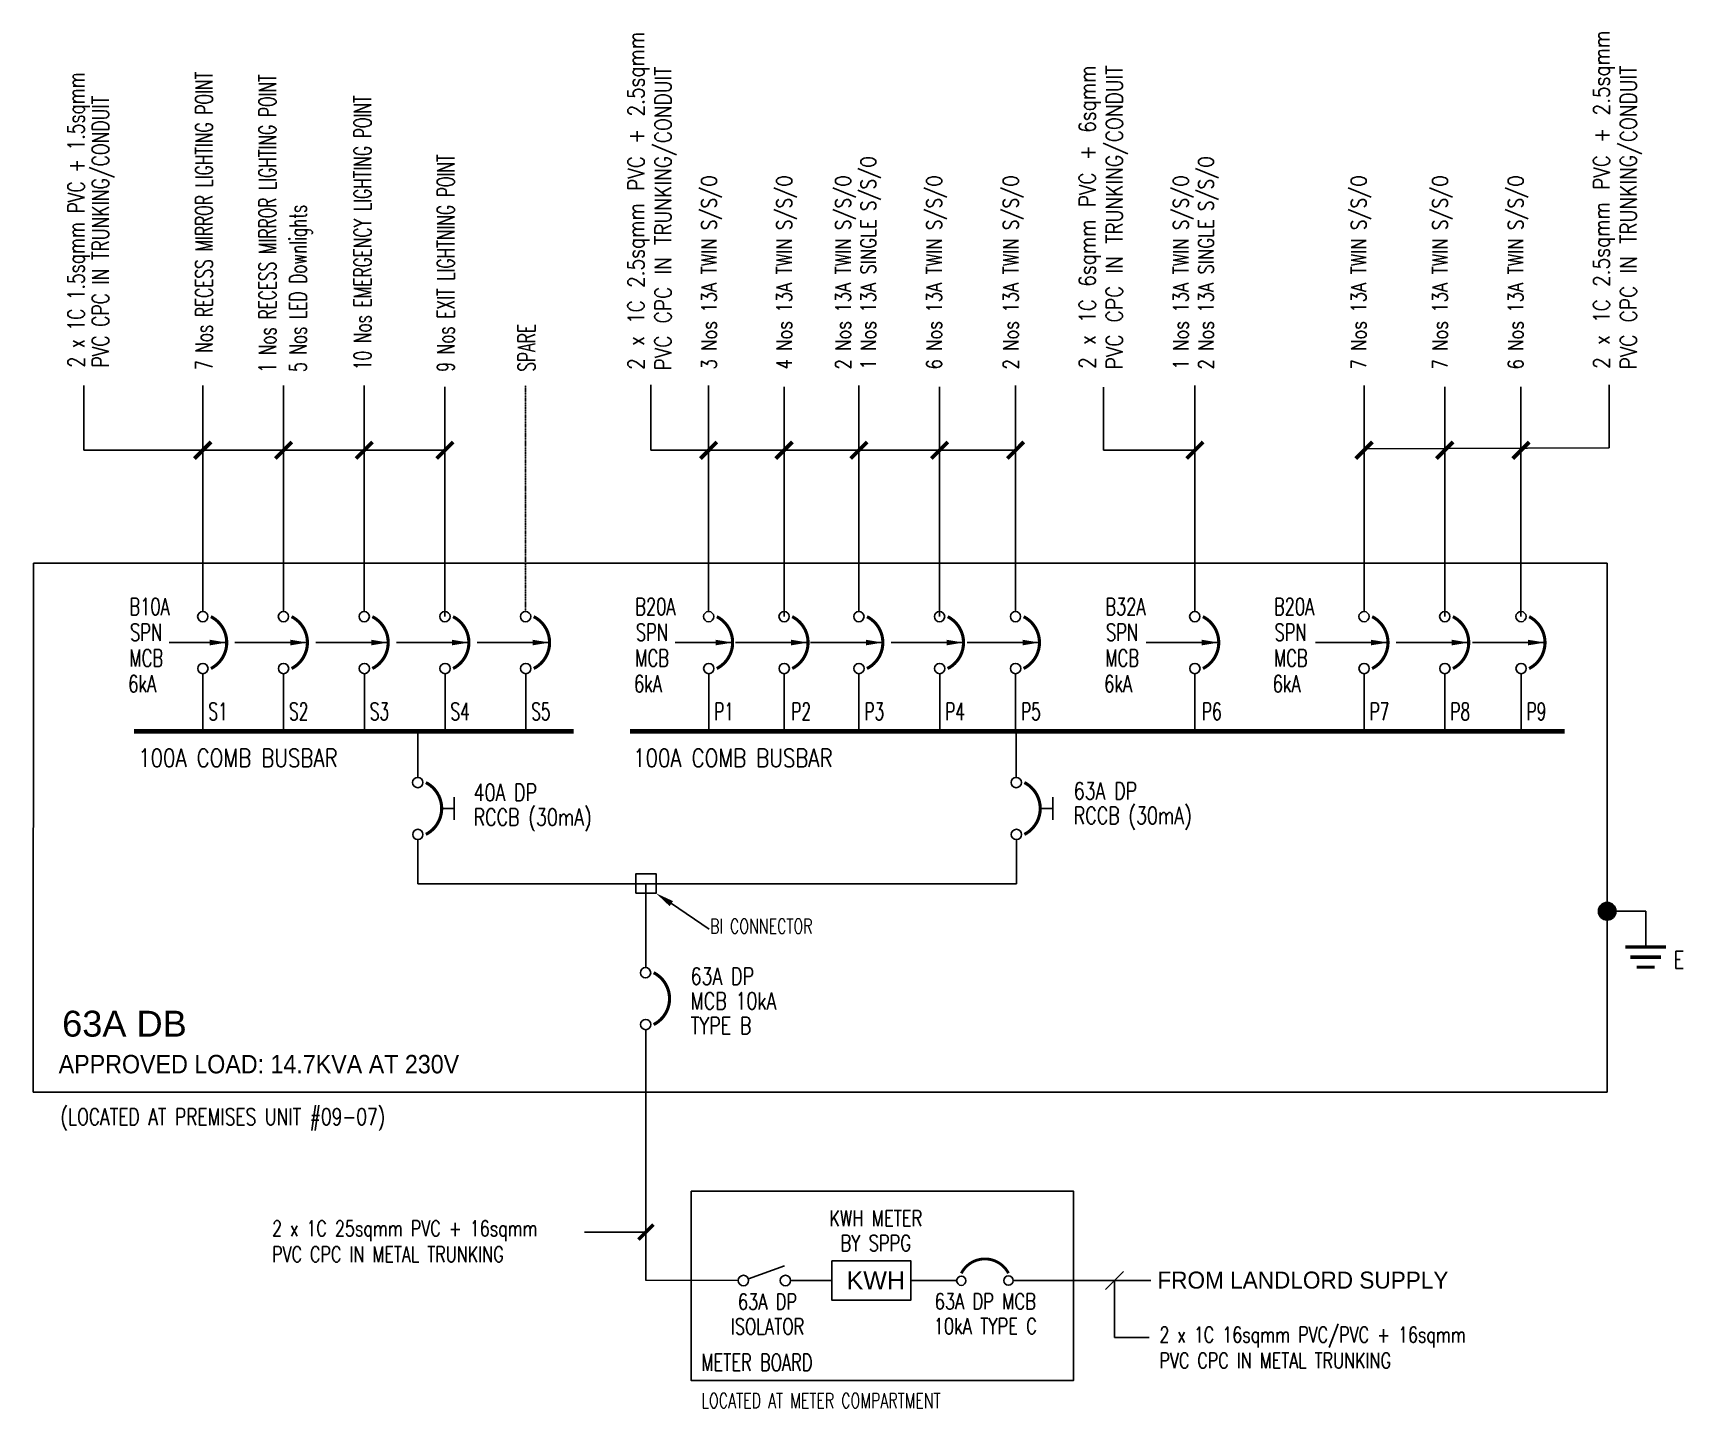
# Model space of a CAD drawing. Header units: millimetres. Extents: x 2110 to 24420, y 1278 to 19870.
import ezdxf
from ezdxf import colors
from ezdxf.entities.mleader import LeaderData, LeaderLine
from ezdxf.lldxf.tags import DXFTag
from ezdxf.math import Vec2, Vec3

# ---------------------------------------------------------------- set-up
doc = ezdxf.new("R2010")
doc.units = ezdxf.units.MM
doc.linetypes.add('HIDDEN', pattern=[0.375, 0.25, -0.125])
doc.layers.add('A-_COL----_E', color=7, linetype='Continuous', lineweight=9)
for name, color, linetype in [('E-SLD-DB-TXT', 3, 'Continuous'), ('E-SLD-FRAME', 8, 'Continuous'), ('E-SLD-LEGENDF', 2, 'Continuous'), ('E-SLD-T1', 2, 'Continuous'), ('PDF_SLD', 7, 'Continuous'), ('PDF_SLD-TXT', 7, 'Continuous'), ('SLD', 2, 'Continuous'), ('SLD-LINE', 7, 'Continuous'), ('SLD-TXT', 7, 'Continuous')]:
    doc.layers.add(name, color=color, linetype=linetype)
doc.styles.add('A', font='arial.ttf')
doc.styles.add('ARIAL', font='arial.ttf')
doc.styles.add('ROMANS', font='romans.shx', dxfattribs={"width": 0.8})
doc.styles.add('simplex', font='simplex.shx', dxfattribs={"width": 0.7})
doc.styles.add('SLD-TXT', font='romans.shx', dxfattribs={"width": 0.75})
doc.styles.get("Standard").update_dxf_attribs({"font": 'arial.ttf'})
tags = doc.linetypes.add('CENTER', pattern=[2, 1.25, -0.25, 0.25, -0.25]).pattern_tags.tags
tags[10:11] = [DXFTag(74, 4), DXFTag(75, 0), DXFTag(340, '0'), DXFTag(46, 1.0), DXFTag(50, 0.0), DXFTag(44, 0.0), DXFTag(45, 0.0)]
tags[8:9] = [DXFTag(74, 4), DXFTag(75, 0), DXFTag(340, '0'), DXFTag(46, 1.0), DXFTag(50, 0.0), DXFTag(44, 0.0), DXFTag(45, 0.0)]
tags[6:7] = [DXFTag(74, 4), DXFTag(75, 0), DXFTag(340, '0'), DXFTag(46, 1.0), DXFTag(50, 0.0), DXFTag(44, 0.0), DXFTag(45, 0.0)]
tags[4:5] = [DXFTag(74, 4), DXFTag(75, 0), DXFTag(340, '0'), DXFTag(46, 1.0), DXFTag(50, 0.0), DXFTag(44, 0.0), DXFTag(45, 0.0)]
doc.dimstyles.new('1-100', dxfattribs={"dimtxt": 100, "dimasz": 100, "dimexe": 25, "dimexo": 10, "dimgap": 25, "dimtad": 1, "dimdec": 0, "dimzin": 0, "dimdsep": 46, "dimtxsty": 'simplex', "dimcen": 0, "dimclrd": 7, "dimclre": 7, "dimclrt": 7, "dimadec": 0, "dimazin": 0, "dimtfac": 1, "dimtdec": 0, "dimtofl": 0, "dimtmove": 1, "dimatfit": 0, "dimfxl": 1, "dimtolj": 1, "dimtzin": 0, "dimarcsym": 2})

# ---------------------------------------------------------------- blocks, each defined once
blk = doc.blocks.new('MCCB')
at = {"color": 3}
for centre in [(-1, 548), (0, 49)]:
    blk.add_circle(centre, 49.5, dxfattribs=at)
at = {"layer": 'E-SLD-LEGENDF', "const_width": 30}
blk.add_lwpolyline([(77, 49, 0.611384), (77, 548)], format="xyb", dxfattribs=at)
blk = doc.blocks.new('RCCB')
at = {"color": 3}
for centre in [(-1, 548), (0, 49)]:
    blk.add_circle(centre, 49.5, dxfattribs=at)
at = {"layer": 'E-SLD-LEGENDF'}
blk.add_line((350, 190), (350, 408), dxfattribs=at)
at = {"layer": 'E-SLD-LEGENDF', "linetype": 'ByBlock'}
blk.add_line((230, 299), (350, 299), dxfattribs=at)
at = {"layer": 'E-SLD-LEGENDF', "const_width": 30}
blk.add_lwpolyline([(77, 49, 0.611384), (77, 548)], format="xyb", dxfattribs=at)

msp = doc.modelspace()

# ---------------------------------------------------------------- hatches: boundary and pattern name
at = {"layer": 'E-SLD-LEGENDF'}
h = msp.add_hatch(color=256, dxfattribs=at)
h.dxf.hatch_style = 1
edge = h.paths.add_edge_path()
edge.add_arc((23394, 7995), 119, 0, 360)

# ---------------------------------------------------------------- linework, layer by layer
msp.add_line((12354, 3002), (12911, 3002))
at = {"color": 3}
msp.add_lwpolyline([(11782, 3026), (12273, 3202)], dxfattribs=at)
msp.add_lwpolyline([(12911, 3269), (13978, 3269), (13978, 2736), (12911, 2736)], close=True, dxfattribs=at)
at = {"color": 7}
for points in [[(16855, 3124), (16610, 2879)], [(16732, 2233), (16732, 3001)]]:
    msp.add_lwpolyline(points, dxfattribs=at)
for points in [[(14598, 3001), (13978, 3001)], [(17224, 3001), (15362, 3001)]]:
    msp.add_lwpolyline(points)
at = {"layer": 'A-_COL----_E'}
msp.add_line((11644, 3002), (10398, 3002), dxfattribs=at)
at = {"layer": 'E-SLD-FRAME', "color": 7, "linetype": 'CENTER', "ltscale": 1.5}
for p, q in [((2117, 12700), (2110, 5551)), ((23394, 12700), (2117, 12700)), ((23394, 12700), (23394, 5551)), ((23394, 5551), (2110, 5551))]:
    msp.add_line(p, q, dxfattribs=at)
msp.add_lwpolyline([(11008, 4208), (16179, 4208), (16179, 1651), (11008, 1651)], close=True, dxfattribs=at)
at = {"layer": 'E-SLD-LEGENDF'}
for p, q in [((23915, 7995), (23394, 7995)), ((23915, 7511), (23915, 7995))]:
    msp.add_line(p, q, dxfattribs=at)
for points, const_width in [([(23641, 7511), (24189, 7511)], 45.7), ([(23709, 7374), (24120, 7374)], 45.7), ([(23791, 7237), (24038, 7237)], 41.1)]:
    msp.add_lwpolyline(points, dxfattribs=dict(at, const_width=const_width))
msp.add_circle((23394, 7995), 119, dxfattribs=at)
at = {"layer": 'PDF_SLD', "lineweight": 25}
msp.add_lwpolyline([(23422, 15113), (23422, 14259)], dxfattribs=at)
at = {"layer": 'PDF_SLD-TXT', "lineweight": 25}
for points in [[(10268, 19770), (10238, 19793), (10227, 19810), (10227, 19833), (10238, 19848), (10268, 19856), (10373, 19856)], [(23323, 19784), (23290, 19807), (23281, 19824), (23281, 19847), (23290, 19862), (23323, 19870), (23427, 19870)], [(10268, 19684), (10238, 19707), (10227, 19723), (10227, 19747), (10238, 19763), (10268, 19770), (10373, 19770)], [(10227, 19684), (10373, 19684)], [(23323, 19698), (23290, 19721), (23281, 19736), (23281, 19761), (23290, 19776), (23323, 19784), (23427, 19784)], [(23281, 19698), (23427, 19698)], [(23323, 19548), (23290, 19572), (23281, 19588), (23281, 19611), (23290, 19628), (23323, 19635), (23427, 19635)], [(10268, 19534), (10238, 19557), (10227, 19574), (10227, 19597), (10238, 19612), (10268, 19620), (10373, 19620)], [(10268, 19448), (10238, 19471), (10227, 19487), (10227, 19511), (10238, 19527), (10268, 19534), (10373, 19534)], [(10227, 19448), (10373, 19448)], [(16620, 19313), (16620, 19424)], [(23323, 19462), (23290, 19485), (23281, 19500), (23281, 19525), (23290, 19540), (23323, 19548), (23427, 19548)], [(23281, 19462), (23427, 19462)], [(23572, 19312), (23572, 19422)], [(10227, 19386), (10446, 19386)], [(10258, 19386), (10238, 19369), (10227, 19353), (10227, 19330), (10238, 19315), (10258, 19298), (10290, 19290), (10310, 19290), (10342, 19298), (10363, 19315), (10373, 19330), (10373, 19353), (10363, 19369), (10342, 19386)], [(10258, 19243), (10238, 19235), (10227, 19212), (10227, 19189), (10238, 19165), (10258, 19157), (10279, 19165), (10290, 19180), (10301, 19220), (10310, 19235), (10331, 19243), (10342, 19243), (10363, 19235), (10373, 19212), (10373, 19189), (10363, 19165), (10342, 19157)], [(10518, 19298), (10518, 19408)], [(10518, 19353), (10737, 19353)], [(10518, 19260), (10737, 19260)], [(10518, 19087), (10675, 19087), (10707, 19094), (10728, 19110), (10737, 19134), (10737, 19150), (10728, 19172), (10707, 19189), (10675, 19197), (10518, 19197)], [(16370, 19313), (16340, 19336), (16329, 19353), (16329, 19376), (16340, 19392), (16370, 19399), (16476, 19399)], [(16370, 19226), (16340, 19251), (16329, 19266), (16329, 19289), (16340, 19306), (16370, 19313), (16476, 19313)], [(16329, 19226), (16476, 19226)], [(16620, 19369), (16839, 19369)], [(16620, 19274), (16839, 19274)], [(16620, 19100), (16776, 19100), (16809, 19110), (16830, 19125), (16839, 19148), (16839, 19163), (16830, 19188), (16809, 19203), (16776, 19211), (16620, 19211)], [(23281, 19399), (23500, 19399)], [(23312, 19399), (23290, 19384), (23281, 19367), (23281, 19344), (23290, 19329), (23312, 19312), (23344, 19304), (23364, 19304), (23396, 19312), (23416, 19329), (23427, 19344), (23427, 19367), (23416, 19384), (23396, 19399)], [(23312, 19258), (23290, 19249), (23281, 19226), (23281, 19203), (23290, 19179), (23312, 19171), (23333, 19179), (23344, 19195), (23353, 19234), (23364, 19249), (23385, 19258), (23396, 19258), (23416, 19249), (23427, 19226), (23427, 19203), (23416, 19179), (23396, 19171)], [(23572, 19367), (23792, 19367)], [(23572, 19274), (23792, 19274)], [(23572, 19100), (23729, 19100), (23761, 19108), (23781, 19123), (23792, 19148), (23792, 19163), (23781, 19186), (23761, 19203), (23729, 19211), (23572, 19211)], [(10153, 19094), (10153, 19016), (10247, 19009), (10238, 19016), (10227, 19039), (10227, 19064), (10238, 19087), (10258, 19102), (10290, 19110), (10310, 19110), (10342, 19102), (10363, 19087), (10373, 19064), (10373, 19039), (10363, 19016), (10353, 19009), (10331, 18999)], [(16370, 19077), (16340, 19100), (16329, 19117), (16329, 19140), (16340, 19156), (16370, 19163), (16476, 19163)], [(16370, 18992), (16340, 19015), (16329, 19030), (16329, 19054), (16340, 19070), (16370, 19077), (16476, 19077)], [(16329, 18992), (16476, 18992)], [(23208, 19108), (23208, 19030), (23301, 19022), (23290, 19030), (23281, 19053), (23281, 19077), (23290, 19100), (23312, 19116), (23344, 19123), (23364, 19123), (23396, 19116), (23416, 19100), (23427, 19077), (23427, 19053), (23416, 19030), (23407, 19022), (23385, 19015)], [(10206, 18773), (10195, 18773), (10175, 18780), (10164, 18788), (10153, 18803), (10153, 18835), (10164, 18851), (10175, 18858), (10195, 18866), (10216, 18866), (10238, 18858), (10268, 18843), (10373, 18765), (10373, 18874)], [(10737, 18748), (10518, 18748), (10737, 18858), (10518, 18858)], [(16329, 18929), (16548, 18929)], [(16360, 18929), (16340, 18912), (16329, 18897), (16329, 18874), (16340, 18858), (16360, 18841), (16392, 18834), (16412, 18834), (16444, 18841), (16465, 18858), (16476, 18874), (16476, 18897), (16465, 18912), (16444, 18929)], [(16360, 18786), (16340, 18779), (16329, 18756), (16329, 18733), (16340, 18708), (16360, 18700), (16381, 18708), (16392, 18723), (16402, 18763), (16412, 18779), (16433, 18786), (16444, 18786), (16465, 18779), (16476, 18756), (16476, 18733), (16465, 18708), (16444, 18700)], [(16839, 18763), (16620, 18763), (16839, 18874), (16620, 18874)], [(23260, 18786), (23249, 18786), (23228, 18794), (23218, 18802), (23208, 18817), (23208, 18849), (23218, 18864), (23228, 18872), (23249, 18880), (23270, 18880), (23290, 18872), (23323, 18857), (23427, 18779), (23427, 18889)], [(23792, 18763), (23572, 18763), (23792, 18872), (23572, 18872)], [(10279, 18403), (10279, 18544)], [(10570, 18521), (10549, 18514), (10529, 18497), (10518, 18481), (10518, 18451), (10529, 18434), (10549, 18418), (10570, 18411), (10602, 18403), (10655, 18403), (10685, 18411), (10707, 18418), (10728, 18434), (10737, 18451), (10737, 18481), (10728, 18497), (10707, 18514), (10685, 18521)], [(16286, 18645), (16266, 18638), (16255, 18615), (16255, 18598), (16266, 18575), (16297, 18559), (16349, 18552), (16402, 18552), (16444, 18559), (16465, 18575), (16476, 18598), (16476, 18605), (16465, 18630), (16444, 18645), (16412, 18653), (16402, 18653), (16370, 18645), (16349, 18630), (16340, 18605), (16340, 18598), (16349, 18575), (16370, 18559), (16402, 18552)], [(16672, 18535), (16651, 18527), (16631, 18512), (16620, 18497), (16620, 18464), (16631, 18449), (16651, 18434), (16672, 18426), (16704, 18417), (16756, 18417), (16787, 18426), (16809, 18434), (16830, 18449), (16839, 18464), (16839, 18497), (16830, 18512), (16809, 18527), (16787, 18535)], [(23333, 18417), (23333, 18558)], [(10184, 18474), (10373, 18474)], [(10475, 18363), (10811, 18222)], [(16381, 18182), (16381, 18323)], [(16579, 18379), (16913, 18238)], [(23238, 18487), (23427, 18487)], [(23529, 18377), (23865, 18236)], [(10206, 18182), (10184, 18175), (10164, 18160), (10153, 18144), (10153, 18112), (10164, 18097), (10184, 18081), (10206, 18074), (10238, 18064), (10290, 18064), (10320, 18074), (10342, 18081), (10363, 18097), (10373, 18112), (10373, 18144), (10363, 18160), (10342, 18175), (10320, 18182)], [(10570, 18182), (10549, 18175), (10529, 18160), (10518, 18144), (10518, 18112), (10529, 18097), (10549, 18081), (10570, 18074), (10602, 18064), (10655, 18064), (10685, 18074), (10707, 18081), (10728, 18097), (10737, 18112), (10737, 18144), (10728, 18160), (10707, 18175), (10685, 18182), (10655, 18182), (10655, 18144)], [(16286, 18253), (16476, 18253)], [(16672, 18198), (16651, 18190), (16631, 18175), (16620, 18158), (16620, 18127), (16631, 18112), (16651, 18095), (16672, 18087), (16704, 18080), (16756, 18080), (16787, 18087), (16809, 18095), (16830, 18112), (16839, 18127), (16839, 18158), (16830, 18175), (16809, 18190), (16787, 18198), (16756, 18198), (16756, 18158)], [(23624, 18196), (23603, 18189), (23583, 18173), (23572, 18158), (23572, 18126), (23583, 18110), (23603, 18095), (23624, 18087), (23655, 18080), (23709, 18080), (23739, 18087), (23761, 18095), (23781, 18110), (23792, 18126), (23792, 18158), (23781, 18173), (23761, 18189), (23739, 18196), (23709, 18196), (23709, 18158)], [(10153, 17908), (10373, 17971), (10153, 18034)], [(10373, 17767), (10153, 17767), (10153, 17838), (10164, 17861), (10175, 17868), (10195, 17876), (10227, 17876), (10247, 17868), (10258, 17861), (10268, 17838), (10268, 17767)], [(10737, 17901), (10518, 17901), (10737, 18011), (10518, 18011)], [(16839, 17914), (16620, 17914), (16839, 18025), (16620, 18025)], [(16620, 17851), (16839, 17851)], [(23208, 17922), (23427, 17985), (23208, 18048)], [(23427, 17781), (23208, 17781), (23208, 17851), (23218, 17874), (23228, 17882), (23249, 17891), (23281, 17891), (23301, 17882), (23312, 17874), (23323, 17851), (23323, 17781)], [(23792, 17914), (23572, 17914), (23792, 18025), (23572, 18025)], [(23572, 17851), (23792, 17851)], [(10518, 17838), (10737, 17838)], [(10518, 17783), (10665, 17672)], [(10518, 17672), (10737, 17672)], [(10612, 17712), (10737, 17783)], [(16255, 17687), (16476, 17750), (16255, 17813)], [(16476, 17545), (16255, 17545), (16255, 17617), (16266, 17640), (16277, 17648), (16297, 17655), (16329, 17655), (16349, 17648), (16360, 17640), (16370, 17617), (16370, 17545)], [(16620, 17796), (16767, 17687)], [(16620, 17687), (16839, 17687)], [(16714, 17726), (16839, 17796)], [(23572, 17796), (23718, 17686)], [(23572, 17686), (23792, 17686)], [(23666, 17726), (23792, 17796)], [(10268, 17453), (10238, 17476), (10227, 17491), (10227, 17516), (10238, 17531), (10268, 17539), (10373, 17539)], [(10268, 17366), (10238, 17390), (10227, 17406), (10227, 17428), (10238, 17444), (10268, 17453), (10373, 17453)], [(10737, 17499), (10518, 17499), (10737, 17609), (10518, 17609)], [(10518, 17327), (10675, 17327), (10707, 17335), (10728, 17350), (10737, 17373), (10737, 17390), (10728, 17413), (10707, 17428), (10675, 17436), (10518, 17436)], [(16839, 17514), (16620, 17514), (16839, 17625), (16620, 17625)], [(16620, 17341), (16776, 17341), (16809, 17349), (16830, 17364), (16839, 17389), (16839, 17404), (16830, 17428), (16809, 17444), (16776, 17451), (16620, 17451)], [(23323, 17467), (23290, 17490), (23281, 17505), (23281, 17530), (23290, 17545), (23323, 17553), (23427, 17553)], [(23323, 17379), (23290, 17404), (23281, 17419), (23281, 17442), (23290, 17459), (23323, 17467), (23427, 17467)], [(23792, 17513), (23572, 17513), (23792, 17623), (23572, 17623)], [(23572, 17341), (23729, 17341), (23761, 17349), (23781, 17364), (23792, 17387), (23792, 17404), (23781, 17427), (23761, 17442), (23729, 17450), (23572, 17450)], [(10227, 17366), (10373, 17366)], [(10268, 17217), (10238, 17240), (10227, 17255), (10227, 17280), (10238, 17295), (10268, 17303), (10373, 17303)], [(10268, 17130), (10238, 17154), (10227, 17170), (10227, 17192), (10238, 17209), (10268, 17217), (10373, 17217)], [(10737, 17162), (10518, 17162), (10518, 17232), (10529, 17255), (10538, 17265), (10560, 17272), (10581, 17272), (10602, 17265), (10612, 17255), (10622, 17232), (10622, 17162)], [(10622, 17217), (10737, 17272)], [(16370, 17231), (16340, 17255), (16329, 17271), (16329, 17294), (16340, 17310), (16370, 17318), (16476, 17318)], [(16370, 17145), (16340, 17168), (16329, 17185), (16329, 17208), (16340, 17223), (16370, 17231), (16476, 17231)], [(16839, 17176), (16620, 17176), (16620, 17248), (16631, 17271), (16642, 17278), (16661, 17286), (16683, 17286), (16704, 17278), (16714, 17271), (16724, 17248), (16724, 17176)], [(16724, 17231), (16839, 17286)], [(23281, 17379), (23427, 17379)], [(23323, 17231), (23290, 17254), (23281, 17271), (23281, 17294), (23290, 17309), (23323, 17317), (23427, 17317)], [(23323, 17145), (23290, 17168), (23281, 17183), (23281, 17208), (23290, 17223), (23323, 17231), (23427, 17231)], [(23792, 17176), (23572, 17176), (23572, 17246), (23583, 17271), (23592, 17278), (23614, 17286), (23635, 17286), (23655, 17278), (23666, 17271), (23677, 17246), (23677, 17176)], [(23677, 17231), (23792, 17286)], [(10227, 17130), (10373, 17130)], [(10227, 17067), (10446, 17067)], [(10518, 17012), (10518, 17122)], [(10518, 17067), (10737, 17067)], [(16329, 17145), (16476, 17145)], [(16370, 16996), (16340, 17019), (16329, 17035), (16329, 17059), (16340, 17074), (16370, 17082), (16476, 17082)], [(16370, 16909), (16340, 16933), (16329, 16949), (16329, 16972), (16340, 16987), (16370, 16996), (16476, 16996)], [(16620, 17027), (16620, 17137)], [(16620, 17082), (16839, 17082)], [(23281, 17145), (23427, 17145)], [(23281, 17082), (23500, 17082)], [(23312, 17082), (23290, 17065), (23281, 17050), (23281, 17027), (23290, 17010), (23312, 16995), (23344, 16987), (23364, 16987), (23396, 16995), (23416, 17010), (23427, 17027), (23427, 17050), (23416, 17065), (23396, 17082)], [(23572, 17027), (23572, 17136)], [(23572, 17082), (23792, 17082)], [(10153, 16777), (10153, 16697), (10247, 16690), (10238, 16697), (10227, 16722), (10227, 16745), (10238, 16770), (10258, 16785), (10290, 16793), (10310, 16793), (10342, 16785), (10363, 16770), (10373, 16745), (10373, 16722), (10363, 16697), (10353, 16690), (10331, 16682)], [(10258, 16926), (10238, 16918), (10227, 16895), (10227, 16871), (10238, 16848), (10258, 16840), (10279, 16848), (10290, 16863), (10301, 16903), (10310, 16918), (10331, 16926), (10342, 16926), (10363, 16918), (10373, 16895), (10373, 16871), (10363, 16848), (10342, 16840)], [(10737, 16697), (10518, 16697), (10737, 16808), (10518, 16808)], [(16329, 16909), (16476, 16909)], [(16329, 16846), (16548, 16846)], [(16360, 16846), (16340, 16831), (16329, 16815), (16329, 16791), (16340, 16776), (16360, 16760), (16392, 16753), (16412, 16753), (16444, 16760), (16465, 16776), (16476, 16791), (16476, 16815), (16465, 16831), (16444, 16846)], [(16839, 16713), (16620, 16713), (16839, 16823), (16620, 16823)], [(23208, 16791), (23208, 16713), (23301, 16704), (23290, 16713), (23281, 16736), (23281, 16759), (23290, 16783), (23312, 16799), (23344, 16806), (23364, 16806), (23396, 16799), (23416, 16783), (23427, 16759), (23427, 16736), (23416, 16713), (23407, 16704), (23385, 16696)], [(23312, 16940), (23290, 16932), (23281, 16909), (23281, 16884), (23290, 16861), (23312, 16854), (23333, 16861), (23344, 16877), (23353, 16917), (23364, 16932), (23385, 16940), (23396, 16940), (23416, 16932), (23427, 16909), (23427, 16884), (23416, 16861), (23396, 16854)], [(23792, 16713), (23572, 16713), (23792, 16822), (23572, 16822)], [(10206, 16454), (10195, 16454), (10175, 16463), (10164, 16471), (10153, 16486), (10153, 16518), (10164, 16534), (10175, 16541), (10195, 16549), (10216, 16549), (10238, 16541), (10268, 16526), (10373, 16446), (10373, 16557)], [(10518, 16635), (10737, 16635)], [(16286, 16564), (16266, 16555), (16255, 16532), (16255, 16517), (16266, 16492), (16297, 16477), (16349, 16469), (16402, 16469), (16444, 16477), (16465, 16492), (16476, 16517), (16476, 16524), (16465, 16547), (16444, 16564), (16412, 16572), (16402, 16572), (16370, 16564), (16349, 16547), (16340, 16524), (16340, 16517), (16349, 16492), (16370, 16477), (16402, 16469)], [(16360, 16705), (16340, 16697), (16329, 16673), (16329, 16650), (16340, 16627), (16360, 16618), (16381, 16627), (16392, 16642), (16402, 16681), (16412, 16697), (16433, 16705), (16444, 16705), (16465, 16697), (16476, 16673), (16476, 16650), (16465, 16627), (16444, 16618)], [(16620, 16650), (16839, 16650)], [(23260, 16469), (23249, 16469), (23228, 16477), (23218, 16484), (23208, 16500), (23208, 16532), (23218, 16547), (23228, 16555), (23249, 16563), (23270, 16563), (23290, 16555), (23323, 16540), (23427, 16461), (23427, 16570)], [(23572, 16650), (23792, 16650)], [(10570, 16416), (10549, 16408), (10529, 16391), (10518, 16376), (10518, 16345), (10529, 16328), (10549, 16313), (10570, 16305), (10602, 16298), (10655, 16298), (10685, 16305), (10707, 16313), (10728, 16328), (10737, 16345), (10737, 16376), (10728, 16391), (10707, 16408), (10685, 16416)], [(10737, 16140), (10518, 16140), (10518, 16212), (10529, 16235), (10538, 16242), (10560, 16250), (10592, 16250), (10612, 16242), (10622, 16235), (10633, 16212), (10633, 16140)], [(16839, 16155), (16620, 16155), (16620, 16225), (16631, 16250), (16642, 16258), (16661, 16265), (16694, 16265), (16714, 16258), (16724, 16250), (16735, 16225), (16735, 16155)], [(23792, 16155), (23572, 16155), (23572, 16225), (23583, 16248), (23592, 16256), (23614, 16264), (23646, 16264), (23666, 16256), (23677, 16248), (23687, 16225), (23687, 16155)], [(10195, 15983), (10184, 15999), (10153, 16023), (10373, 16023)], [(16297, 15997), (16286, 16014), (16255, 16037), (16476, 16037)], [(23249, 15997), (23238, 16012), (23208, 16037), (23427, 16037)], [(10227, 15662), (10373, 15747)], [(10227, 15747), (10373, 15662)], [(16329, 15675), (16476, 15763)], [(16329, 15763), (16476, 15675)], [(16672, 15770), (16651, 15763), (16631, 15746), (16620, 15730), (16620, 15700), (16631, 15683), (16651, 15668), (16672, 15660), (16704, 15652), (16756, 15652), (16787, 15660), (16809, 15668), (16830, 15683), (16839, 15700), (16839, 15730), (16830, 15746), (16809, 15763), (16787, 15770)], [(16620, 15494), (16839, 15557), (16620, 15620)], [(23281, 15675), (23427, 15761)], [(23281, 15761), (23427, 15675)], [(23624, 15769), (23603, 15761), (23583, 15746), (23572, 15730), (23572, 15698), (23583, 15683), (23603, 15668), (23624, 15660), (23655, 15651), (23709, 15651), (23739, 15660), (23761, 15668), (23781, 15683), (23792, 15698), (23792, 15730), (23781, 15746), (23761, 15761), (23739, 15769)], [(23572, 15494), (23792, 15557), (23572, 15620)], [(10206, 15347), (10195, 15347), (10175, 15355), (10164, 15363), (10153, 15378), (10153, 15410), (10164, 15426), (10175, 15433), (10195, 15441), (10216, 15441), (10238, 15433), (10268, 15418), (10373, 15340), (10373, 15448)], [(10518, 15481), (10737, 15544), (10518, 15606)], [(10737, 15340), (10518, 15340), (10518, 15410), (10529, 15433), (10538, 15441), (10560, 15448), (10592, 15448), (10612, 15441), (10622, 15433), (10633, 15410), (10633, 15340)], [(16307, 15361), (16297, 15361), (16277, 15369), (16266, 15376), (16255, 15393), (16255, 15424), (16266, 15439), (16277, 15448), (16297, 15456), (16318, 15456), (16340, 15448), (16370, 15432), (16476, 15353), (16476, 15464)], [(16839, 15353), (16620, 15353), (16620, 15424), (16631, 15448), (16642, 15456), (16661, 15464), (16694, 15464), (16714, 15456), (16724, 15448), (16735, 15424), (16735, 15353)], [(23260, 15361), (23249, 15361), (23228, 15369), (23218, 15376), (23208, 15392), (23208, 15424), (23218, 15439), (23228, 15447), (23249, 15455), (23270, 15455), (23290, 15447), (23323, 15432), (23427, 15353), (23427, 15462)], [(23792, 15353), (23572, 15353), (23572, 15424), (23583, 15447), (23592, 15455), (23614, 15462), (23646, 15462), (23666, 15455), (23677, 15447), (23687, 15424), (23687, 15353)]]:
    msp.add_lwpolyline(points, dxfattribs=at)
for points in [[(10737, 18921), (10518, 18921), (10518, 18976), (10529, 18999), (10549, 19016), (10570, 19024), (10602, 19032), (10655, 19032), (10685, 19024), (10707, 19016), (10728, 18999), (10737, 18976)], [(16839, 18936), (16620, 18936), (16620, 18992), (16631, 19015), (16651, 19030), (16672, 19038), (16704, 19047), (16756, 19047), (16787, 19038), (16809, 19030), (16830, 19015), (16839, 18992)], [(23792, 18935), (23572, 18935), (23572, 18990), (23583, 19015), (23603, 19030), (23624, 19038), (23655, 19045), (23709, 19045), (23739, 19038), (23761, 19030), (23781, 19015), (23792, 18990)], [(10353, 18936), (10363, 18929), (10373, 18936), (10363, 18946)], [(23407, 18952), (23416, 18944), (23427, 18952), (23416, 18959)], [(10518, 18615), (10529, 18599), (10549, 18584), (10570, 18576), (10602, 18569), (10655, 18569), (10685, 18576), (10707, 18584), (10728, 18599), (10737, 18615), (10737, 18647), (10728, 18662), (10707, 18677), (10685, 18685), (10655, 18694), (10602, 18694), (10570, 18685), (10549, 18677), (10529, 18662), (10518, 18647)], [(10353, 16619), (10363, 16612), (10373, 16619), (10363, 16627)], [(23407, 16633), (23416, 16625), (23427, 16633), (23416, 16641)]]:
    msp.add_lwpolyline(points, close=True, dxfattribs=at)
for centre, major_axis, ratio, start_param, end_param in [((16731, 18645), (114, 1), 0.568214, 3.369475, 9.65266), ((23682, 18645), (-114, 0), 0.566837, 0.2611863971725112, 6.544371704352097), ((23682, 18480), (112, 0), 0.572774, 2.104228, 7.314874), ((23317, 18142), (-113, 0), 0.56144, 5.24594, 10.464059), ((16365, 17906), (-113, 0), 0.568058, 5.250638, 10.4691), ((10300, 17024), (-75.3, 0.3), 0.681942, 5.31197, 10.407969), ((16730, 16375), (-114, 1), 0.556775, 5.250428, 10.476328), ((23682, 16374), (112, 0), 0.572774, 2.104228, 7.314874), ((10263, 16179), (-113, 0), 0.568058, 5.250638, 10.4691), ((10628, 16030), (-114, 1), 0.562102, 5.249414, 10.478897), ((16366, 16194), (-114, 1), 0.562102, 5.249414, 10.478897), ((16730, 16044), (-113, 0), 0.568058, 5.250638, 10.4691), ((23317, 16193), (112, 0), 0.572774, 2.104228, 7.314874), ((23682, 16044), (-113, 0), 0.569733, 5.25046, 10.467664), ((10628, 15700), (-113, 0), 0.568058, 5.250638, 10.4691)]:
    msp.add_ellipse(centre, major_axis=major_axis, ratio=ratio, start_param=start_param, end_param=end_param, dxfattribs=at)
at = {"layer": 'SLD', "color": 7}
for p in [(2799, 15102), (6752, 14228)]:
    msp.add_line(p, (2799, 14228), dxfattribs=at)
at = {"layer": 'SLD', "const_width": 62.5}
for points in [[(3476, 10428), (9419, 10428)], [(10184, 10428), (22819, 10428)]]:
    msp.add_lwpolyline(points, dxfattribs=at)
at = {"layer": 'SLD', "lineweight": -3}
for centre in [(11715, 3002), (12283, 3002)]:
    msp.add_circle(centre, 70.8, dxfattribs=at)
at = {"layer": 'SLD-LINE', "linetype": 'ByBlock'}
for p, q in [((4406, 12048), (4406, 15102)), ((5497, 12048), (5497, 15102)), ((6588, 12048), (6588, 15102)), ((11245, 12048), (11245, 15102)), ((13277, 12048), (13277, 15102)), ((15395, 12048), (15395, 15102)), ((17819, 12048), (17819, 15102)), ((20107, 12048), (20107, 15102)), ((4407, 11208), (4407, 10428)), ((5498, 11208), (5498, 10428)), ((6590, 11208), (6590, 10428)), ((7681, 11208), (7681, 10428)), ((8772, 11208), (8772, 10428)), ((11247, 11208), (11247, 10428)), ((12267, 11208), (12267, 10428)), ((13278, 11208), (13278, 10428)), ((14369, 11208), (14369, 10428)), ((15396, 11208), (15396, 10428)), ((17820, 11208), (17820, 10428)), ((20108, 11208), (20108, 10428)), ((21200, 11208), (21200, 10428)), ((22231, 11208), (22231, 10428)), ((7312, 9806), (7312, 10428)), ((15404, 9806), (15404, 10428))]:
    msp.add_line(p, q, dxfattribs=at)
at = {"layer": 'SLD-LINE'}
for p, q in [((7680, 11979), (7680, 15086)), ((10464, 14228), (10464, 15111)), ((12266, 11979), (12266, 15086)), ((14368, 11979), (14368, 15086)), ((16583, 14228), (16583, 15080)), ((21198, 11979), (21198, 15086)), ((22229, 11979), (22229, 15086)), ((6752, 14228), (7680, 14228)), ((15395, 14228), (10464, 14228)), ((17819, 14228), (16583, 14228)), ((20107, 14246), (23422, 14259)), ((7314, 8965), (7314, 8365)), ((15407, 8965), (15407, 8365)), ((7314, 8365), (15407, 8365)), ((10398, 7234), (10398, 8365)), ((10398, 3002), (10396, 6394))]:
    msp.add_line(p, q, dxfattribs=at)
at = {"layer": 'SLD-LINE', "linetype": 'HIDDEN', "ltscale": 2.5}
msp.add_line((8771, 12048), (8771, 15102), dxfattribs=at)
at = {"layer": 'SLD-LINE'}
msp.add_lwpolyline([(10261, 8238), (10534, 8238), (10534, 8502), (10261, 8502)], close=True, dxfattribs=at)
at = {"layer": 'SLD-TXT'}
msp.add_line((9568, 3657), (10398, 3657), dxfattribs=at)
at = {"layer": 'SLD-TXT', "color": 7}
msp.add_line((16732, 2233), (17203, 2233), dxfattribs=at)
at = {"layer": 'SLD-TXT'}
for points, const_width in [([(4294, 14116), (4518, 14340)], 52.7), ([(5385, 14116), (5609, 14340)], 52.7), ([(6477, 14116), (6700, 14340)], 52.7), ([(7568, 14116), (7791, 14340)], 52.7), ([(11134, 14116), (11357, 14340)], 52.7), ([(12154, 14116), (12378, 14340)], 52.7), ([(13165, 14116), (13388, 14340)], 52.7), ([(14256, 14116), (14480, 14340)], 52.7), ([(15283, 14116), (15506, 14340)], 52.7), ([(17708, 14116), (17931, 14340)], 52.7), ([(19995, 14116), (20219, 14340)], 52.7), ([(21087, 14116), (21310, 14340)], 52.7), ([(22118, 14116), (22341, 14340)], 52.7), ([(10296, 3555), (10499, 3759)], 47.9)]:
    msp.add_lwpolyline(points, dxfattribs=dict(at, const_width=const_width))

# ---------------------------------------------------------------- block references
at = {"layer": 'E-SLD-LEGENDF', "linetype": 'ByBlock', "xscale": 1.405555351125624, "yscale": 1.405555351125624, "zscale": 1.405555351125624}
for p in [(7313, 8965), (15406, 8965)]:
    msp.add_blockref('RCCB', p, dxfattribs=at)
at = {"layer": 'SLD', "lineweight": -3, "xscale": 1.405555351125624, "yscale": 1.405555351125624, "zscale": 1.405555351125624}
for p in [(4407, 11208), (5498, 11208), (6590, 11208), (7681, 11208), (8772, 11208), (11247, 11208), (12267, 11208), (13278, 11208), (14369, 11208), (15396, 11208), (17820, 11208), (20108, 11208), (21200, 11208), (22231, 11208), (10394, 6394)]:
    msp.add_blockref('MCCB', p, dxfattribs=at)
at = {"layer": 'SLD', "lineweight": -3, "xscale": 1.277777777777777, "yscale": 1.277777777777777, "zscale": 1.277777777777777, "rotation": 90}
msp.add_blockref('MCCB', (15362, 3001), dxfattribs=at)

# ---------------------------------------------------------------- texts
at = {"color": 0, "insert": (13109, 3127), "char_height": 243.1, "width": 875.05, "attachment_point": 1, "style": 'ARIAL'}
msp.add_mtext('{\\W1;KWH}', dxfattribs=at)
at = {"insert": (17313, 3123), "char_height": 230, "width": 5419.71, "attachment_point": 1}
msp.add_mtext('{\\fArial|b0|i0|c0|p34;\\W0.95;FROM LANDLORD SUPPLY }', dxfattribs=at)
at = {"layer": 'E-SLD-DB-TXT', "color": 2, "style": 'A', "width": 0.9}
msp.add_text('APPROVED LOAD: 14.7KVA AT 230V', height=250, dxfattribs=at).set_placement((2457, 5803))
at = {"layer": 'E-SLD-DB-TXT', "insert": (2504, 6650), "char_height": 350, "width": 3831.18, "attachment_point": 1, "style": 'A'}
msp.add_mtext('63A DB', dxfattribs=at)
at = {"layer": 'E-SLD-T1', "color": 7, "style": 'ROMANS', "width": 0.7}
for s, height, p in [('BI CONNECTOR', 200, (11264, 7692)), ('METER BOARD', 230, (11146, 1780)), ('LOCATED AT METER COMPARTMENT', 200, (11148, 1278))]:
    msp.add_text(s, height=height, dxfattribs=at).set_placement(p)
at = {"layer": 'SLD-LINE', "char_height": 203.65, "attachment_point": 1, "rotation": 90, "style": 'ROMANS'}
for s, width, insert in [('2 Nos 13A TWIN S/S/O\\P1 Nos 13A SINGLE S/S/O', 3597.26, (12962, 15320)), ('1 Nos 13A TWIN S/S/O\\P2 Nos 13A SINGLE S/S/O', 3597.26, (17528, 15320)), ('3 Nos 13A TWIN S/S/O', 5050.28, (11150, 15320)), ('4 Nos 13A TWIN S/S/O', 3899.97, (12165, 15320)), ('6 Nos 13A TWIN S/S/O', 3899.97, (14193, 15320)), ('2 Nos 13A TWIN S/S/O', 3899.97, (15229, 15320)), ('7 Nos 13A TWIN S/S/O', 3899.97, (19931, 15320)), ('7 Nos 13A TWIN S/S/O', 3899.97, (21032, 15320)), ('6 Nos 13A TWIN S/S/O', 3899.97, (22055, 15320))]:
    msp.add_mtext_dynamic_manual_height_columns(s, width=width, gutter_width=1018, heights=[0], dxfattribs=dict(at, insert=insert))
at = {"layer": 'SLD-TXT', "style": 'ROMANS', "width": 0.65}
for s, height, p in [('7 Nos RECESS MIRROR LIGHTING POINT', 233.94, (4539, 15312)), ('1 Nos RECESS MIRROR LIGHTING POINT', 233.94, (5397, 15278)), ('10 Nos EMERGENCY LIGHTING POINT', 233.94, (6684, 15312)), ('9 Nos EXIT LIGHTNING POINT', 233.94, (7808, 15290)), ('5 Nos LED Downlights', 233.94, (5810, 15286)), ('SPARE', 233.9, (8900, 15290))]:
    msp.add_text(s, height=height, rotation=90, dxfattribs=at).set_placement(p)
at = {"layer": 'SLD-TXT'}
for s, height, style, width, p in [('B10A', 230, 'SLD-TXT', 0.7, (3414, 12000)), ('B20A', 230, 'SLD-TXT', 0.7, (10253, 12000)), ('B32A', 230, 'SLD-TXT', 0.7, (16609, 12000)), ('B20A', 230, 'SLD-TXT', 0.7, (18889, 12000)), ('SPN', 230, 'SLD-TXT', 0.7, (3422, 11652)), ('SPN', 230, 'SLD-TXT', 0.7, (10262, 11652)), ('SPN', 230, 'SLD-TXT', 0.7, (16618, 11652)), ('SPN', 230, 'SLD-TXT', 0.7, (18897, 11652)), ('MCB', 230, 'SLD-TXT', 0.7, (3414, 11304)), ('MCB', 230, 'SLD-TXT', 0.7, (10253, 11304)), ('MCB', 230, 'SLD-TXT', 0.7, (16609, 11304)), ('MCB', 230, 'SLD-TXT', 0.7, (18889, 11304)), ('6kA', 230, 'SLD-TXT', 0.7, (3397, 10956)), ('6kA', 230, 'SLD-TXT', 0.7, (10237, 10956)), ('6kA', 230, 'SLD-TXT', 0.7, (16593, 10956)), ('6kA', 230, 'SLD-TXT', 0.7, (18872, 10956)), ('S1', 233.9, 'ROMANS', 0.65, (4482, 10579)), ('S2', 233.9, 'ROMANS', 0.65, (5573, 10579)), ('S3', 233.9, 'ROMANS', 0.65, (6664, 10579)), ('S4', 233.9, 'ROMANS', 0.65, (7755, 10579)), ('S5', 233.9, 'ROMANS', 0.65, (8847, 10579)), ('P1', 233.9, 'ROMANS', 0.65, (11321, 10579)), ('P2', 233.9, 'ROMANS', 0.65, (12363, 10579)), ('P3', 233.9, 'ROMANS', 0.65, (13352, 10579)), ('P4', 233.9, 'ROMANS', 0.65, (14444, 10579)), ('P5', 233.9, 'ROMANS', 0.65, (15470, 10579)), ('P6', 233.9, 'ROMANS', 0.65, (17914, 10579)), ('P7', 233.9, 'ROMANS', 0.65, (20183, 10579)), ('P8', 233.9, 'ROMANS', 0.65, (21274, 10579)), ('P9', 233.9, 'ROMANS', 0.65, (22305, 10579)), ('100A COMB BUSBAR', 245.08, 'SLD-TXT', 0.8, (3532, 9946)), ('100A COMB BUSBAR', 245.08, 'SLD-TXT', 0.8, (10224, 9946)), ('(LOCATED AT PREMISES UNIT #09-07)', 225, 'SLD-TXT', 0.75, (2482, 5104))]:
    msp.add_text(s, height=height, dxfattribs=dict(at, style=style, width=width)).set_placement(p)
at = {"layer": 'SLD-TXT', "insert": (2580, 15347), "char_height": 225, "width": 8812.05, "attachment_point": 1, "rotation": 90, "line_spacing_factor": 0.880435, "style": 'SLD-TXT'}
msp.add_mtext('2 x 1C 1.5sqmm PVC + 1.5sqmm \\PPVC CPC IN TRUNKING/CONDUIT', dxfattribs=at)
at = {"layer": 'SLD-TXT', "attachment_point": 1, "style": 'SLD-TXT'}
for s, insert, char_height, width, line_spacing_factor in [('40A DP \\PRCCB (30mA)', (8068, 9716), 230, 3288.98, 0.869565), ('63A DP \\PRCCB (30mA)', (16182, 9738), 230, 3288.98, 0.869565), ('{\\W0.75;E}', (24292, 7453), 234, 2960.08, 0.908108), ('63A DP\\PMCB 10kA\\PTYPE B', (11002, 7231), 230, 3288.98, 0.869565), ('\\pxqc;KWH METER\\PBY SPPG', (11688, 3951), 215, 3635.43, 0.934884), ('\\pxqc;63A DP\\PISOLATOR', (11582, 2824), 215, 918.73, 0.934884), ('\\pxqc;63A DP MCB \\P10kA TYPE C', (13316, 2828), 215, 3339.88, 0.934884)]:
    msp.add_mtext(s, dxfattribs=dict(at, insert=insert, char_height=char_height, width=width, line_spacing_factor=line_spacing_factor))
at = {"layer": 'SLD-TXT', "color": 7, "char_height": 210, "width": 8010.96, "attachment_point": 1, "style": 'SLD-TXT'}
for s, insert in [('2 x 1C 25sqmm PVC + 16sqmm \\PPVC CPC IN METAL TRUNKING', (5342, 3812)), ('2 x 1C 16sqmm PVC/PVC + 16sqmm \\PPVC CPC IN METAL TRUNKING', (17340, 2375))]:
    msp.add_mtext(s, dxfattribs=dict(at, insert=insert))

# ---------------------------------------------------------------- leaders
at = {"layer": 'SLD'}
for points in [[(4730, 11628), (3953, 11628)], [(5821, 11628), (4841, 11628)], [(6913, 11628), (5933, 11628)], [(8004, 11628), (7024, 11628)], [(9095, 11628), (8115, 11628)], [(11570, 11628), (10792, 11628)], [(12590, 11628), (11610, 11628)], [(13601, 11628), (12621, 11628)], [(14692, 11628), (13712, 11628)], [(15719, 11628), (14739, 11628)], [(18143, 11628), (17163, 11628)], [(20431, 11628), (19451, 11628)], [(21523, 11628), (20543, 11628)], [(22554, 11628), (21574, 11628)]]:
    msp.add_leader(points, dimstyle='1-100', override={"dimasz": 230}, dxfattribs=at)
at = {"layer": 'SLD-LINE'}
ml = msp.add_multileader_mtext('Standard', dxfattribs=at)
ml.set_content('', color=256)
ml.set_leader_properties()
ml.build(insert=Vec2(0, 0))
ml.multileader.update_dxf_attribs({"text_right_attachment_type": 6, "dogleg_length": 0.36, "arrow_head_size": 250})
ctx = ml.context
ctx.base_point, ctx.char_height, ctx.arrow_head_size, ctx.landing_gap_size, ctx.plane_origin = Vec3(11252, 7751), 0.18, 250, 0.09, Vec3(10534, 8238)
ctx.right_attachment = 6
notes = []
notes.append((ctx, [(0, (1, 1, 0), (11252, 7751), (1, 0), 0.36, [(0, [(10534, 8238)], 0, [])])]))
ctx.mtext.insert, ctx.mtext.flow_direction = Vec3(11252, 7751), 5
for ctx, leaders in notes:
    for number, flags, end, landing, length, lines in leaders:
        leader = LeaderData()
        leader.index, (leader.has_last_leader_line, leader.has_dogleg_vector, leader.attachment_direction) = number, flags
        leader.last_leader_point, leader.dogleg_vector, leader.dogleg_length = Vec3(end), Vec3(landing), length
        for number, points, colour, breaks in lines:
            line = LeaderLine()
            line.index, line.vertices, line.color, line.breaks = number, Vec3.list(points), colors.encode_raw_color(colour), breaks
            leader.lines.append(line)
        ctx.leaders.append(leader)

doc.saveas('drawing.dxf')
